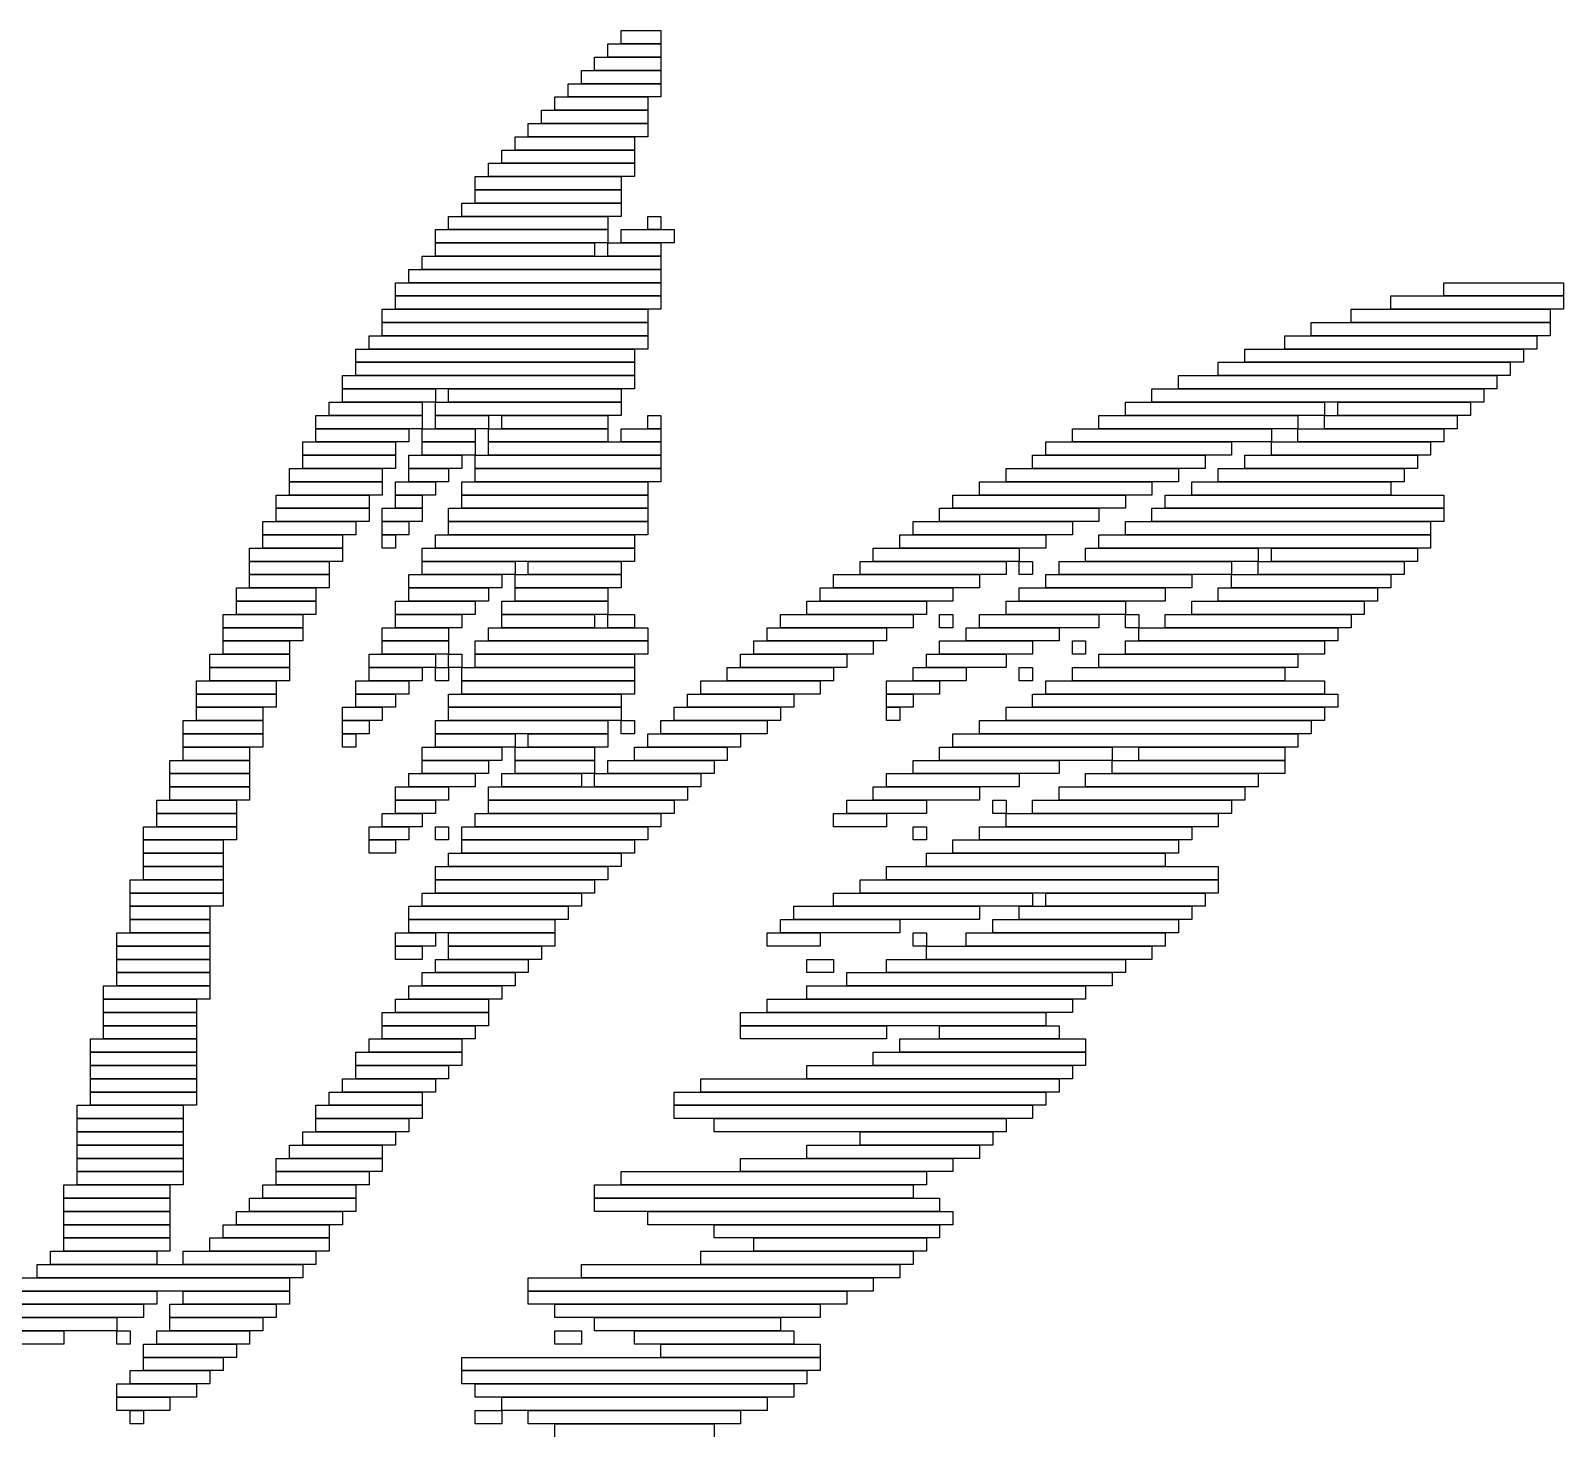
# Model space of a CAD drawing. Extents: x 388 to 615, y 400 to 621.
# Drawn here: x 492.5 to 608, y 498.5 to 604 of the extents above; entities that cross this region are included whole.
import ezdxf

# ---------------------------------------------------------------- set-up
doc = ezdxf.new("R2010")
doc.units = 0

msp = doc.modelspace()

# ---------------------------------------------------------------- linework, layer by layer
for p, q in [((536, 603), (540, 603)), ((536, 602), (536, 603)), ((537, 604), (540, 604)), ((537, 603), (537, 604)), ((540, 603), (537, 603)), ((540, 604), (540, 603)), ((540, 603), (540, 602)), ((535, 602), (540, 602)), ((535, 601), (535, 602)), ((540, 602), (536, 602)), ((540, 602), (540, 601)), ((534, 601), (540, 601)), ((534, 600), (534, 601)), ((540, 601), (535, 601)), ((540, 601), (540, 600)), ((533, 600), (540, 600)), ((533, 599), (533, 600)), ((540, 600), (534, 600)), ((540, 600), (540, 599)), ((532, 599), (539, 599)), ((532, 598), (532, 599)), ((540, 599), (533, 599)), ((539, 599), (539, 598)), ((531, 598), (539, 598)), ((531, 597), (531, 598)), ((539, 598), (532, 598)), ((539, 598), (539, 597)), ((529, 596), (538, 596)), ((529, 595), (529, 596)), ((530, 597), (539, 597)), ((530, 596), (530, 597)), ((539, 596), (530, 596)), ((539, 597), (531, 597)), ((538, 596), (538, 595)), ((539, 597), (539, 596)), ((528, 595), (538, 595)), ((528, 594), (528, 595)), ((538, 595), (529, 595)), ((538, 595), (538, 594)), ((527, 594), (538, 594)), ((527, 593), (527, 594)), ((538, 594), (528, 594)), ((538, 594), (538, 593)), ((526, 593), (537, 593)), ((526, 592), (526, 593)), ((538, 593), (527, 593)), ((537, 593), (537, 592)), ((537, 592), (526, 592)), ((526, 592), (537, 592)), ((526, 591), (526, 592)), ((537, 592), (537, 591)), ((525, 591), (537, 591)), ((525, 590), (525, 591)), ((537, 591), (526, 591)), ((537, 591), (537, 590)), ((524, 590), (536, 590)), ((524, 589), (524, 590)), ((537, 590), (525, 590)), ((536, 590), (536, 589)), ((539, 590), (540, 590)), ((539, 589), (539, 590)), ((540, 590), (540, 589)), ((523, 589), (536, 589)), ((523, 588), (523, 589)), ((536, 588), (523, 588)), ((523, 588), (535, 588)), ((523, 587), (523, 588)), ((536, 589), (524, 589)), ((535, 588), (535, 587)), ((536, 589), (536, 588)), ((536, 588), (540, 588)), ((536, 587), (536, 588)), ((537, 589), (541, 589)), ((537, 588), (537, 589)), ((541, 588), (537, 588)), ((540, 589), (539, 589)), ((540, 588), (540, 587)), ((541, 589), (541, 588)), ((522, 587), (540, 587)), ((522, 586), (522, 587)), ((535, 587), (523, 587)), ((540, 587), (536, 587)), ((540, 587), (540, 586)), ((521, 586), (540, 586)), ((521, 585), (521, 586)), ((540, 586), (522, 586)), ((540, 586), (540, 585)), ((520, 585), (540, 585)), ((520, 584), (520, 585)), ((540, 585), (521, 585)), ((540, 585), (540, 584)), ((599, 585), (608, 585)), ((599, 584), (599, 585)), ((608, 585), (608, 584)), ((540, 584), (520, 584)), ((520, 584), (540, 584)), ((520, 583), (520, 584)), ((540, 584), (540, 583)), ((595, 584), (608, 584)), ((595, 583), (595, 584)), ((608, 584), (599, 584)), ((608, 584), (608, 583)), ((519, 583), (539, 583)), ((519, 582), (519, 583)), ((540, 583), (520, 583)), ((539, 583), (539, 582)), ((592, 583), (607, 583)), ((592, 582), (592, 583)), ((608, 583), (595, 583)), ((607, 583), (607, 582)), ((518, 581), (539, 581)), ((518, 580), (518, 581)), ((539, 582), (519, 582)), ((519, 582), (539, 582)), ((519, 581), (519, 582)), ((539, 581), (519, 581)), ((539, 582), (539, 581)), ((539, 581), (539, 580)), ((587, 581), (606, 581)), ((587, 580), (587, 581)), ((589, 582), (607, 582)), ((589, 581), (589, 582)), ((607, 581), (589, 581)), ((607, 582), (592, 582)), ((606, 581), (606, 580)), ((607, 582), (607, 581)), ((517, 580), (538, 580)), ((517, 579), (517, 580)), ((539, 580), (518, 580)), ((538, 580), (538, 579)), ((584, 580), (605, 580)), ((584, 579), (584, 580)), ((606, 580), (587, 580)), ((605, 580), (605, 579)), ((538, 579), (517, 579)), ((517, 579), (538, 579)), ((517, 578), (517, 579)), ((538, 579), (538, 578)), ((582, 579), (604, 579)), ((582, 578), (582, 579)), ((605, 579), (584, 579)), ((604, 579), (604, 578)), ((516, 578), (538, 578)), ((516, 577), (516, 578)), ((538, 578), (517, 578)), ((538, 578), (538, 577)), ((579, 578), (603, 578)), ((579, 577), (579, 578)), ((604, 578), (582, 578)), ((603, 578), (603, 577)), ((538, 577), (516, 577)), ((516, 577), (523, 577)), ((516, 576), (516, 577)), ((523, 577), (523, 576)), ((524, 577), (537, 577)), ((524, 576), (524, 577)), ((537, 577), (537, 576)), ((577, 577), (602, 577)), ((577, 576), (577, 577)), ((603, 577), (579, 577)), ((602, 577), (602, 576)), ((515, 576), (522, 576)), ((515, 575), (515, 576)), ((523, 576), (516, 576)), ((522, 576), (522, 575)), ((523, 576), (537, 576)), ((523, 575), (523, 576)), ((537, 576), (524, 576)), ((537, 576), (537, 575)), ((575, 576), (590, 576)), ((575, 575), (575, 576)), ((602, 576), (577, 576)), ((590, 576), (590, 575)), ((591, 576), (601, 576)), ((591, 575), (591, 576)), ((601, 576), (601, 575)), ((514, 575), (522, 575)), ((514, 574), (514, 575)), ((522, 575), (515, 575)), ((522, 575), (522, 574)), ((537, 575), (523, 575)), ((523, 575), (527, 575)), ((523, 574), (523, 575)), ((527, 575), (527, 574)), ((528, 575), (536, 575)), ((528, 574), (528, 575)), ((536, 575), (536, 574)), ((539, 575), (540, 575)), ((539, 574), (539, 575)), ((540, 575), (540, 574)), ((573, 575), (588, 575)), ((573, 574), (573, 575)), ((590, 575), (575, 575)), ((588, 575), (588, 574)), ((590, 575), (600, 575)), ((590, 574), (590, 575)), ((601, 575), (591, 575)), ((600, 575), (600, 574)), ((513, 573), (520, 573)), ((513, 572), (513, 573)), ((522, 574), (514, 574)), ((514, 574), (521, 574)), ((514, 573), (514, 574)), ((521, 573), (514, 573)), ((520, 573), (520, 572)), ((521, 574), (521, 573)), ((522, 574), (526, 574)), ((522, 573), (522, 574)), ((526, 573), (522, 573)), ((522, 573), (526, 573)), ((522, 572), (522, 573)), ((527, 574), (523, 574)), ((526, 574), (526, 573)), ((526, 573), (526, 572)), ((527, 574), (536, 574)), ((527, 573), (527, 574)), ((536, 573), (527, 573)), ((527, 573), (540, 573)), ((527, 572), (527, 573)), ((536, 574), (528, 574)), ((536, 574), (536, 573)), ((537, 574), (540, 574)), ((537, 573), (537, 574)), ((540, 573), (537, 573)), ((540, 574), (539, 574)), ((540, 574), (540, 573)), ((540, 573), (540, 572)), ((569, 573), (583, 573)), ((569, 572), (569, 573)), ((571, 574), (586, 574)), ((571, 573), (571, 574)), ((586, 573), (571, 573)), ((588, 574), (573, 574)), ((583, 573), (583, 572)), ((586, 574), (586, 573)), ((586, 573), (598, 573)), ((586, 572), (586, 573)), ((588, 574), (599, 574)), ((588, 573), (588, 574)), ((599, 573), (588, 573)), ((600, 574), (590, 574)), ((598, 573), (598, 572)), ((599, 574), (599, 573)), ((520, 572), (513, 572)), ((513, 572), (520, 572)), ((513, 571), (513, 572)), ((520, 572), (520, 571)), ((521, 572), (525, 572)), ((521, 571), (521, 572)), ((526, 572), (522, 572)), ((525, 572), (525, 571)), ((526, 572), (540, 572)), ((526, 571), (526, 572)), ((540, 572), (527, 572)), ((540, 572), (540, 571)), ((568, 572), (581, 572)), ((568, 571), (568, 572)), ((583, 572), (569, 572)), ((581, 572), (581, 571)), ((584, 572), (597, 572)), ((584, 571), (584, 572)), ((598, 572), (586, 572)), ((597, 572), (597, 571)), ((512, 571), (519, 571)), ((512, 570), (512, 571)), ((520, 571), (513, 571)), ((519, 571), (519, 570)), ((525, 571), (521, 571)), ((521, 571), (524, 571)), ((521, 570), (521, 571)), ((524, 571), (524, 570)), ((540, 571), (526, 571)), ((526, 571), (540, 571)), ((526, 570), (526, 571)), ((540, 571), (540, 570)), ((566, 571), (579, 571)), ((566, 570), (566, 571)), ((581, 571), (568, 571)), ((579, 571), (579, 570)), ((582, 571), (596, 571)), ((582, 570), (582, 571)), ((597, 571), (584, 571)), ((596, 571), (596, 570)), ((519, 570), (512, 570)), ((512, 570), (519, 570)), ((512, 569), (512, 570)), ((519, 570), (519, 569)), ((520, 570), (523, 570)), ((520, 569), (520, 570)), ((524, 570), (521, 570)), ((523, 570), (523, 569)), ((525, 570), (539, 570)), ((525, 569), (525, 570)), ((540, 570), (526, 570)), ((539, 570), (539, 569)), ((564, 570), (577, 570)), ((564, 569), (564, 570)), ((579, 570), (566, 570)), ((577, 570), (577, 569)), ((580, 570), (595, 570)), ((580, 569), (580, 570)), ((596, 570), (582, 570)), ((595, 570), (595, 569)), ((511, 569), (518, 569)), ((511, 568), (511, 569)), ((519, 569), (512, 569)), ((518, 569), (518, 568)), ((523, 569), (520, 569)), ((520, 569), (522, 569)), ((520, 568), (520, 569)), ((522, 569), (522, 568)), ((539, 569), (525, 569)), ((525, 569), (539, 569)), ((525, 568), (525, 569)), ((539, 569), (539, 568)), ((562, 569), (575, 569)), ((562, 568), (562, 569)), ((577, 569), (564, 569)), ((575, 569), (575, 568)), ((578, 569), (599, 569)), ((578, 568), (578, 569)), ((595, 569), (580, 569)), ((599, 569), (599, 568)), ((518, 568), (511, 568)), ((511, 568), (518, 568)), ((511, 567), (511, 568)), ((518, 568), (518, 567)), ((519, 568), (522, 568)), ((519, 567), (519, 568)), ((522, 568), (520, 568)), ((522, 568), (522, 567)), ((524, 568), (539, 568)), ((524, 567), (524, 568)), ((539, 568), (525, 568)), ((539, 568), (539, 567)), ((561, 568), (573, 568)), ((561, 567), (561, 568)), ((575, 568), (562, 568)), ((573, 568), (573, 567)), ((577, 568), (599, 568)), ((577, 567), (577, 568)), ((599, 568), (578, 568)), ((599, 568), (599, 567)), ((510, 567), (517, 567)), ((510, 566), (510, 567)), ((517, 566), (510, 566)), ((510, 566), (516, 566)), ((510, 565), (510, 566)), ((518, 567), (511, 567)), ((516, 566), (516, 565)), ((517, 567), (517, 566)), ((522, 567), (519, 567)), ((519, 567), (521, 567)), ((519, 566), (519, 567)), ((521, 566), (519, 566)), ((519, 566), (520, 566)), ((519, 565), (519, 566)), ((520, 566), (520, 565)), ((521, 567), (521, 566)), ((523, 566), (538, 566)), ((523, 565), (523, 566)), ((539, 567), (524, 567)), ((524, 567), (539, 567)), ((524, 566), (524, 567)), ((539, 566), (524, 566)), ((538, 566), (538, 565)), ((539, 567), (539, 566)), ((558, 566), (569, 566)), ((558, 565), (558, 566)), ((559, 567), (571, 567)), ((559, 566), (559, 567)), ((571, 566), (559, 566)), ((573, 567), (561, 567)), ((569, 566), (569, 565)), ((571, 567), (571, 566)), ((573, 566), (598, 566)), ((573, 565), (573, 566)), ((575, 567), (598, 567)), ((575, 566), (575, 567)), ((598, 566), (575, 566)), ((599, 567), (577, 567)), ((598, 567), (598, 566)), ((598, 566), (598, 565)), ((509, 565), (516, 565)), ((509, 564), (509, 565)), ((516, 565), (510, 565)), ((516, 565), (516, 564)), ((520, 565), (519, 565)), ((522, 565), (538, 565)), ((522, 564), (522, 565)), ((538, 565), (523, 565)), ((538, 565), (538, 564)), ((556, 565), (567, 565)), ((556, 564), (556, 565)), ((569, 565), (558, 565)), ((567, 565), (567, 564)), ((572, 565), (585, 565)), ((572, 564), (572, 565)), ((598, 565), (573, 565)), ((585, 565), (585, 564)), ((586, 565), (597, 565)), ((586, 564), (586, 565)), ((597, 565), (597, 564)), ((516, 564), (509, 564)), ((509, 564), (515, 564)), ((509, 563), (509, 564)), ((515, 564), (515, 563)), ((538, 564), (522, 564)), ((522, 564), (529, 564)), ((522, 563), (522, 564)), ((529, 564), (529, 563)), ((530, 564), (537, 564)), ((530, 563), (530, 564)), ((537, 564), (537, 563)), ((555, 564), (566, 564)), ((555, 563), (555, 564)), ((567, 564), (556, 564)), ((566, 564), (566, 563)), ((567, 564), (568, 564)), ((567, 563), (567, 564)), ((568, 564), (568, 563)), ((570, 564), (583, 564)), ((570, 563), (570, 564)), ((585, 564), (572, 564)), ((583, 564), (583, 563)), ((585, 564), (596, 564)), ((585, 563), (585, 564)), ((597, 564), (586, 564)), ((596, 564), (596, 563)), ((515, 563), (509, 563)), ((509, 563), (515, 563)), ((509, 562), (509, 563)), ((515, 563), (515, 562)), ((521, 563), (528, 563)), ((521, 562), (521, 563)), ((529, 563), (522, 563)), ((528, 563), (528, 562)), ((529, 563), (537, 563)), ((529, 562), (529, 563)), ((537, 563), (530, 563)), ((537, 563), (537, 562)), ((553, 563), (564, 563)), ((553, 562), (553, 563)), ((566, 563), (555, 563)), ((564, 563), (564, 562)), ((568, 563), (567, 563)), ((569, 563), (580, 563)), ((569, 562), (569, 563)), ((583, 563), (570, 563)), ((580, 563), (580, 562)), ((583, 563), (595, 563)), ((583, 562), (583, 563)), ((596, 563), (585, 563)), ((595, 563), (595, 562)), ((508, 562), (514, 562)), ((508, 561), (508, 562)), ((515, 562), (509, 562)), ((514, 562), (514, 561)), ((528, 562), (521, 562)), ((521, 562), (527, 562)), ((521, 561), (521, 562)), ((527, 562), (527, 561)), ((537, 562), (529, 562)), ((529, 562), (536, 562)), ((529, 561), (529, 562)), ((536, 562), (536, 561)), ((552, 562), (562, 562)), ((552, 561), (552, 562)), ((564, 562), (553, 562)), ((562, 562), (562, 561)), ((567, 562), (578, 562)), ((567, 561), (567, 562)), ((580, 562), (569, 562)), ((578, 562), (578, 561)), ((582, 562), (594, 562)), ((582, 561), (582, 562)), ((595, 562), (583, 562)), ((594, 562), (594, 561)), ((514, 561), (508, 561)), ((508, 561), (514, 561)), ((508, 560), (508, 561)), ((514, 561), (514, 560)), ((520, 561), (526, 561)), ((520, 560), (520, 561)), ((527, 561), (521, 561)), ((526, 561), (526, 560)), ((528, 561), (536, 561)), ((528, 560), (528, 561)), ((536, 561), (529, 561)), ((536, 561), (536, 560)), ((551, 561), (560, 561)), ((551, 560), (551, 561)), ((562, 561), (552, 561)), ((560, 561), (560, 560)), ((566, 561), (575, 561)), ((566, 560), (566, 561)), ((578, 561), (567, 561)), ((575, 561), (575, 560)), ((580, 561), (593, 561)), ((580, 560), (580, 561)), ((594, 561), (582, 561)), ((593, 561), (593, 560)), ((507, 560), (513, 560)), ((507, 559), (507, 560)), ((514, 560), (508, 560)), ((513, 560), (513, 559)), ((526, 560), (520, 560)), ((520, 560), (525, 560)), ((520, 559), (520, 560)), ((525, 560), (525, 559)), ((536, 560), (528, 560)), ((528, 560), (535, 560)), ((528, 559), (528, 560)), ((535, 560), (535, 559)), ((536, 560), (538, 560)), ((536, 559), (536, 560)), ((538, 560), (538, 559)), ((549, 560), (559, 560)), ((549, 559), (549, 560)), ((560, 560), (551, 560)), ((559, 560), (559, 559)), ((561, 560), (562, 560)), ((561, 559), (561, 560)), ((562, 560), (562, 559)), ((564, 560), (573, 560)), ((564, 559), (564, 560)), ((575, 560), (566, 560)), ((573, 560), (573, 559)), ((575, 560), (576, 560)), ((575, 559), (575, 560)), ((576, 560), (576, 559)), ((578, 560), (592, 560)), ((578, 559), (578, 560)), ((593, 560), (580, 560)), ((592, 560), (592, 559)), ((513, 559), (507, 559)), ((507, 559), (513, 559)), ((507, 558), (507, 559)), ((513, 558), (507, 558)), ((507, 558), (512, 558)), ((507, 557), (507, 558)), ((512, 558), (512, 557)), ((513, 559), (513, 558)), ((519, 559), (524, 559)), ((519, 558), (519, 559)), ((524, 558), (519, 558)), ((519, 558), (524, 558)), ((519, 557), (519, 558)), ((525, 559), (520, 559)), ((524, 559), (524, 558)), ((524, 558), (524, 557)), ((526, 558), (539, 558)), ((526, 557), (526, 558)), ((527, 559), (539, 559)), ((527, 558), (527, 559)), ((539, 558), (527, 558)), ((535, 559), (528, 559)), ((538, 559), (536, 559)), ((539, 559), (539, 558)), ((539, 558), (539, 557)), ((547, 558), (556, 558)), ((547, 557), (547, 558)), ((548, 559), (557, 559)), ((548, 558), (548, 559)), ((557, 558), (548, 558)), ((559, 559), (549, 559)), ((556, 558), (556, 557)), ((557, 559), (557, 558)), ((562, 559), (561, 559)), ((561, 558), (568, 558)), ((561, 557), (561, 558)), ((563, 559), (570, 559)), ((563, 558), (563, 559)), ((570, 558), (563, 558)), ((573, 559), (564, 559)), ((568, 558), (568, 557)), ((570, 559), (570, 558)), ((571, 558), (572, 558)), ((571, 557), (571, 558)), ((572, 558), (572, 557)), ((576, 559), (575, 559)), ((575, 558), (590, 558)), ((575, 557), (575, 558)), ((576, 559), (591, 559)), ((576, 558), (576, 559)), ((591, 558), (576, 558)), ((592, 559), (578, 559)), ((590, 558), (590, 557)), ((591, 559), (591, 558)), ((506, 557), (512, 557)), ((506, 556), (506, 557)), ((512, 557), (507, 557)), ((512, 557), (512, 556)), ((518, 557), (523, 557)), ((518, 556), (518, 557)), ((524, 557), (519, 557)), ((523, 557), (523, 556)), ((524, 557), (525, 557)), ((524, 556), (524, 557)), ((525, 557), (525, 556)), ((539, 557), (526, 557)), ((526, 557), (538, 557)), ((526, 556), (526, 557)), ((538, 557), (538, 556)), ((546, 557), (554, 557)), ((546, 556), (546, 557)), ((556, 557), (547, 557)), ((554, 557), (554, 556)), ((560, 557), (566, 557)), ((560, 556), (560, 557)), ((568, 557), (561, 557)), ((566, 557), (566, 556)), ((572, 557), (571, 557)), ((573, 557), (588, 557)), ((573, 556), (573, 557)), ((590, 557), (575, 557)), ((588, 557), (588, 556)), ((512, 556), (506, 556)), ((506, 556), (512, 556)), ((506, 555), (506, 556)), ((512, 556), (512, 555)), ((523, 556), (518, 556)), ((518, 556), (522, 556)), ((518, 555), (518, 556)), ((522, 556), (522, 555)), ((523, 556), (524, 556)), ((523, 555), (523, 556)), ((525, 556), (524, 556)), ((524, 556), (524, 555)), ((525, 556), (538, 556)), ((525, 555), (525, 556)), ((538, 556), (526, 556)), ((538, 556), (538, 555)), ((545, 556), (553, 556)), ((545, 555), (545, 556)), ((554, 556), (546, 556)), ((553, 556), (553, 555)), ((559, 556), (563, 556)), ((559, 555), (559, 556)), ((566, 556), (560, 556)), ((563, 556), (563, 555)), ((567, 556), (568, 556)), ((567, 555), (567, 556)), ((568, 556), (568, 555)), ((571, 556), (587, 556)), ((571, 555), (571, 556)), ((588, 556), (573, 556)), ((587, 556), (587, 555)), ((505, 555), (511, 555)), ((505, 554), (505, 555)), ((512, 555), (506, 555)), ((511, 555), (511, 554)), ((517, 555), (521, 555)), ((517, 554), (517, 555)), ((522, 555), (518, 555)), ((521, 555), (521, 554)), ((524, 555), (523, 555)), ((538, 555), (525, 555)), ((525, 555), (538, 555)), ((525, 554), (525, 555)), ((538, 555), (538, 554)), ((543, 555), (552, 555)), ((543, 554), (543, 555)), ((553, 555), (545, 555)), ((552, 555), (552, 554)), ((557, 555), (561, 555)), ((557, 554), (557, 555)), ((563, 555), (559, 555)), ((561, 555), (561, 554)), ((568, 555), (567, 555)), ((569, 555), (590, 555)), ((569, 554), (569, 555)), ((587, 555), (571, 555)), ((590, 555), (590, 554)), ((511, 554), (505, 554)), ((505, 554), (511, 554)), ((505, 553), (505, 554)), ((511, 554), (511, 553)), ((521, 554), (517, 554)), ((517, 554), (520, 554)), ((517, 553), (517, 554)), ((520, 554), (520, 553)), ((524, 554), (537, 554)), ((524, 553), (524, 554)), ((538, 554), (525, 554)), ((537, 554), (537, 553)), ((542, 554), (550, 554)), ((542, 553), (542, 554)), ((552, 554), (543, 554)), ((550, 554), (550, 553)), ((561, 554), (557, 554)), ((557, 554), (559, 554)), ((557, 553), (557, 554)), ((559, 554), (559, 553)), ((568, 554), (591, 554)), ((568, 553), (568, 554)), ((590, 554), (569, 554)), ((591, 554), (591, 553)), ((511, 553), (505, 553)), ((505, 553), (510, 553)), ((505, 552), (505, 553)), ((510, 553), (510, 552)), ((516, 553), (519, 553)), ((516, 552), (516, 553)), ((520, 553), (517, 553)), ((519, 553), (519, 552)), ((537, 553), (524, 553)), ((524, 553), (537, 553)), ((524, 552), (524, 553)), ((537, 553), (537, 552)), ((541, 553), (549, 553)), ((541, 552), (541, 553)), ((550, 553), (542, 553)), ((549, 553), (549, 552)), ((559, 553), (557, 553)), ((557, 553), (558, 553)), ((557, 552), (557, 553)), ((558, 553), (558, 552)), ((566, 553), (590, 553)), ((566, 552), (566, 553)), ((591, 553), (568, 553)), ((590, 553), (590, 552)), ((504, 552), (510, 552)), ((504, 551), (504, 552)), ((510, 551), (504, 551)), ((504, 551), (510, 551)), ((504, 550), (504, 551)), ((510, 552), (505, 552)), ((510, 552), (510, 551)), ((510, 551), (510, 550)), ((519, 552), (516, 552)), ((516, 552), (518, 552)), ((516, 551), (516, 552)), ((518, 551), (516, 551)), ((516, 551), (517, 551)), ((516, 550), (516, 551)), ((517, 551), (517, 550)), ((518, 552), (518, 551)), ((523, 552), (536, 552)), ((523, 551), (523, 552)), ((536, 551), (523, 551)), ((523, 551), (529, 551)), ((523, 550), (523, 551)), ((537, 552), (524, 552)), ((529, 551), (529, 550)), ((530, 551), (536, 551)), ((530, 550), (530, 551)), ((536, 552), (536, 551)), ((536, 551), (536, 550)), ((537, 552), (538, 552)), ((537, 551), (537, 552)), ((538, 551), (537, 551)), ((538, 552), (538, 551)), ((539, 551), (546, 551)), ((539, 550), (539, 551)), ((540, 552), (548, 552)), ((540, 551), (540, 552)), ((548, 551), (540, 551)), ((549, 552), (541, 552)), ((546, 551), (546, 550)), ((548, 552), (548, 551)), ((558, 552), (557, 552)), ((562, 551), (588, 551)), ((562, 550), (562, 551)), ((564, 552), (589, 552)), ((564, 551), (564, 552)), ((589, 551), (564, 551)), ((590, 552), (566, 552)), ((588, 551), (588, 550)), ((589, 552), (589, 551)), ((510, 550), (504, 550)), ((504, 550), (509, 550)), ((504, 549), (504, 550)), ((509, 550), (509, 549)), ((517, 550), (516, 550)), ((522, 550), (528, 550)), ((522, 549), (522, 550)), ((529, 550), (523, 550)), ((528, 550), (528, 549)), ((529, 550), (535, 550)), ((529, 549), (529, 550)), ((536, 550), (530, 550)), ((535, 550), (535, 549)), ((538, 550), (545, 550)), ((538, 549), (538, 550)), ((546, 550), (539, 550)), ((545, 550), (545, 549)), ((561, 550), (574, 550)), ((561, 549), (561, 550)), ((588, 550), (562, 550)), ((574, 550), (574, 549)), ((576, 550), (587, 550)), ((576, 549), (576, 550)), ((587, 550), (587, 549)), ((503, 549), (509, 549)), ((503, 548), (503, 549)), ((509, 549), (504, 549)), ((509, 549), (509, 548)), ((528, 549), (522, 549)), ((522, 549), (527, 549)), ((522, 548), (522, 549)), ((527, 549), (527, 548)), ((535, 549), (529, 549)), ((529, 549), (535, 549)), ((529, 548), (529, 549)), ((535, 549), (535, 548)), ((536, 549), (544, 549)), ((536, 548), (536, 549)), ((545, 549), (538, 549)), ((544, 549), (544, 548)), ((559, 549), (570, 549)), ((559, 548), (559, 549)), ((574, 549), (561, 549)), ((570, 549), (570, 548)), ((574, 549), (587, 549)), ((574, 548), (574, 549)), ((587, 549), (576, 549)), ((587, 549), (587, 548)), ((509, 548), (503, 548)), ((503, 548), (509, 548)), ((503, 547), (503, 548)), ((509, 548), (509, 547)), ((521, 548), (526, 548)), ((521, 547), (521, 548)), ((527, 548), (522, 548)), ((526, 548), (526, 547)), ((528, 548), (534, 548)), ((528, 547), (528, 548)), ((535, 548), (529, 548)), ((534, 548), (534, 547)), ((535, 548), (543, 548)), ((535, 547), (535, 548)), ((544, 548), (536, 548)), ((543, 548), (543, 547)), ((557, 548), (567, 548)), ((557, 547), (557, 548)), ((570, 548), (559, 548)), ((567, 548), (567, 547)), ((572, 548), (585, 548)), ((572, 547), (572, 548)), ((587, 548), (574, 548)), ((585, 548), (585, 547)), ((509, 547), (503, 547)), ((503, 547), (509, 547)), ((503, 546), (503, 547)), ((509, 547), (509, 546)), ((520, 547), (524, 547)), ((520, 546), (520, 547)), ((526, 547), (521, 547)), ((524, 547), (524, 546)), ((527, 547), (542, 547)), ((527, 546), (527, 547)), ((534, 547), (528, 547)), ((543, 547), (535, 547)), ((542, 547), (542, 546)), ((556, 547), (564, 547)), ((556, 546), (556, 547)), ((567, 547), (557, 547)), ((564, 547), (564, 546)), ((570, 547), (584, 547)), ((570, 546), (570, 547)), ((585, 547), (572, 547)), ((584, 547), (584, 546)), ((502, 546), (508, 546)), ((502, 545), (502, 546)), ((509, 546), (503, 546)), ((508, 546), (508, 545)), ((524, 546), (520, 546)), ((520, 546), (523, 546)), ((520, 545), (520, 546)), ((523, 546), (523, 545)), ((542, 546), (527, 546)), ((527, 546), (541, 546)), ((527, 545), (527, 546)), ((541, 546), (541, 545)), ((554, 546), (560, 546)), ((554, 545), (554, 546)), ((564, 546), (556, 546)), ((560, 546), (560, 545)), ((565, 546), (566, 546)), ((565, 545), (565, 546)), ((566, 546), (566, 545)), ((568, 546), (583, 546)), ((568, 545), (568, 546)), ((584, 546), (570, 546)), ((583, 546), (583, 545)), ((508, 545), (502, 545)), ((502, 545), (508, 545)), ((502, 544), (502, 545)), ((508, 545), (508, 544)), ((519, 545), (522, 545)), ((519, 544), (519, 545)), ((523, 545), (520, 545)), ((522, 545), (522, 544)), ((526, 545), (540, 545)), ((526, 544), (526, 545)), ((541, 545), (527, 545)), ((540, 545), (540, 544)), ((553, 545), (557, 545)), ((553, 544), (553, 545)), ((560, 545), (554, 545)), ((557, 545), (557, 544)), ((566, 545), (565, 545)), ((566, 545), (582, 545)), ((566, 544), (566, 545)), ((583, 545), (568, 545)), ((582, 545), (582, 544)), ((501, 544), (508, 544)), ((501, 543), (501, 544)), ((508, 543), (501, 543)), ((501, 543), (507, 543)), ((501, 542), (501, 543)), ((508, 544), (502, 544)), ((507, 543), (507, 542)), ((508, 544), (508, 543)), ((518, 544), (521, 544)), ((518, 543), (518, 544)), ((521, 543), (518, 543)), ((518, 543), (520, 543)), ((518, 542), (518, 543)), ((522, 544), (519, 544)), ((520, 543), (520, 542)), ((521, 544), (521, 543)), ((523, 544), (524, 544)), ((523, 543), (523, 544)), ((524, 543), (523, 543)), ((524, 544), (524, 543)), ((525, 544), (539, 544)), ((525, 543), (525, 544)), ((539, 543), (525, 543)), ((525, 543), (538, 543)), ((525, 542), (525, 543)), ((540, 544), (526, 544)), ((538, 543), (538, 542)), ((539, 544), (539, 543)), ((557, 544), (553, 544)), ((559, 544), (560, 544)), ((559, 543), (559, 544)), ((560, 543), (559, 543)), ((560, 544), (560, 543)), ((562, 543), (579, 543)), ((562, 542), (562, 543)), ((564, 544), (580, 544)), ((564, 543), (564, 544)), ((580, 543), (564, 543)), ((582, 544), (566, 544)), ((579, 543), (579, 542)), ((580, 544), (580, 543)), ((507, 542), (501, 542)), ((501, 542), (507, 542)), ((501, 541), (501, 542)), ((507, 542), (507, 541)), ((520, 542), (518, 542)), ((524, 542), (537, 542)), ((524, 541), (524, 542)), ((538, 542), (525, 542)), ((537, 542), (537, 541)), ((560, 542), (578, 542)), ((560, 541), (560, 542)), ((579, 542), (562, 542)), ((578, 542), (578, 541)), ((507, 541), (501, 541)), ((501, 541), (507, 541)), ((501, 540), (501, 541)), ((507, 541), (507, 540)), ((523, 541), (536, 541)), ((523, 540), (523, 541)), ((537, 541), (524, 541)), ((536, 541), (536, 540)), ((557, 541), (582, 541)), ((557, 540), (557, 541)), ((578, 541), (560, 541)), ((582, 541), (582, 540)), ((500, 540), (507, 540)), ((500, 539), (500, 540)), ((507, 540), (501, 540)), ((507, 540), (507, 539)), ((536, 540), (523, 540)), ((523, 540), (535, 540)), ((523, 539), (523, 540)), ((535, 540), (535, 539)), ((555, 540), (582, 540)), ((555, 539), (555, 540)), ((582, 540), (557, 540)), ((582, 540), (582, 539)), ((507, 539), (500, 539)), ((500, 539), (507, 539)), ((500, 538), (500, 539)), ((507, 539), (507, 538)), ((522, 539), (534, 539)), ((522, 538), (522, 539)), ((535, 539), (523, 539)), ((534, 539), (534, 538)), ((553, 539), (568, 539)), ((553, 538), (553, 539)), ((582, 539), (555, 539)), ((568, 539), (568, 538)), ((569, 539), (581, 539)), ((569, 538), (569, 539)), ((581, 539), (581, 538)), ((507, 538), (500, 538)), ((500, 538), (506, 538)), ((500, 537), (500, 538)), ((506, 538), (506, 537)), ((521, 538), (533, 538)), ((521, 537), (521, 538)), ((534, 538), (522, 538)), ((533, 538), (533, 537)), ((550, 538), (564, 538)), ((550, 537), (550, 538)), ((568, 538), (553, 538)), ((564, 538), (564, 537)), ((567, 538), (580, 538)), ((567, 537), (567, 538)), ((581, 538), (569, 538)), ((580, 538), (580, 537)), ((499, 536), (506, 536)), ((499, 535), (499, 536)), ((506, 537), (500, 537)), ((500, 537), (506, 537)), ((500, 536), (500, 537)), ((506, 536), (500, 536)), ((506, 537), (506, 536)), ((506, 536), (506, 535)), ((520, 536), (523, 536)), ((520, 535), (520, 536)), ((533, 537), (521, 537)), ((521, 537), (532, 537)), ((521, 536), (521, 537)), ((532, 536), (521, 536)), ((523, 536), (523, 535)), ((524, 536), (532, 536)), ((524, 535), (524, 536)), ((532, 537), (532, 536)), ((532, 536), (532, 535)), ((548, 536), (552, 536)), ((548, 535), (548, 536)), ((549, 537), (558, 537)), ((549, 536), (549, 537)), ((558, 536), (549, 536)), ((564, 537), (550, 537)), ((552, 536), (552, 535)), ((558, 537), (558, 536)), ((559, 536), (560, 536)), ((559, 535), (559, 536)), ((560, 536), (560, 535)), ((563, 536), (578, 536)), ((563, 535), (563, 536)), ((565, 537), (579, 537)), ((565, 536), (565, 537)), ((579, 536), (565, 536)), ((580, 537), (567, 537)), ((578, 536), (578, 535)), ((579, 537), (579, 536)), ((506, 535), (499, 535)), ((499, 535), (506, 535)), ((499, 534), (499, 535)), ((506, 535), (506, 534)), ((523, 535), (520, 535)), ((520, 535), (522, 535)), ((520, 534), (520, 535)), ((522, 535), (522, 534)), ((532, 535), (524, 535)), ((524, 535), (531, 535)), ((524, 534), (524, 535)), ((531, 535), (531, 534)), ((552, 535), (548, 535)), ((560, 535), (559, 535)), ((560, 535), (577, 535)), ((560, 534), (560, 535)), ((578, 535), (563, 535)), ((577, 535), (577, 534)), ((506, 534), (499, 534)), ((499, 534), (506, 534)), ((499, 533), (499, 534)), ((506, 534), (506, 533)), ((522, 534), (520, 534)), ((523, 534), (530, 534)), ((523, 533), (523, 534)), ((531, 534), (524, 534)), ((530, 534), (530, 533)), ((551, 534), (553, 534)), ((551, 533), (551, 534)), ((553, 534), (553, 533)), ((557, 534), (575, 534)), ((557, 533), (557, 534)), ((577, 534), (560, 534)), ((575, 534), (575, 533)), ((506, 533), (499, 533)), ((499, 533), (506, 533)), ((499, 532), (499, 533)), ((506, 533), (506, 532)), ((522, 533), (529, 533)), ((522, 532), (522, 533)), ((530, 533), (523, 533)), ((529, 533), (529, 532)), ((553, 533), (551, 533)), ((554, 533), (574, 533)), ((554, 532), (554, 533)), ((575, 533), (557, 533)), ((574, 533), (574, 532)), ((498, 532), (506, 532)), ((498, 531), (498, 532)), ((506, 532), (499, 532)), ((506, 532), (506, 531)), ((521, 532), (528, 532)), ((521, 531), (521, 532)), ((529, 532), (522, 532)), ((528, 532), (528, 531)), ((551, 532), (572, 532)), ((551, 531), (551, 532)), ((574, 532), (554, 532)), ((572, 532), (572, 531)), ((506, 531), (498, 531)), ((498, 531), (505, 531)), ((498, 530), (498, 531)), ((505, 531), (505, 530)), ((520, 531), (527, 531)), ((520, 530), (520, 531)), ((528, 531), (521, 531)), ((527, 531), (527, 530)), ((548, 531), (571, 531)), ((548, 530), (548, 531)), ((572, 531), (551, 531)), ((571, 531), (571, 530)), ((505, 530), (498, 530)), ((498, 530), (505, 530)), ((498, 529), (498, 530)), ((505, 529), (498, 529)), ((498, 529), (505, 529)), ((498, 528), (498, 529)), ((505, 530), (505, 529)), ((505, 529), (505, 528)), ((519, 530), (527, 530)), ((519, 529), (519, 530)), ((527, 529), (519, 529)), ((519, 529), (526, 529)), ((519, 528), (519, 529)), ((527, 530), (520, 530)), ((526, 529), (526, 528)), ((527, 530), (527, 529)), ((546, 530), (569, 530)), ((546, 529), (546, 530)), ((569, 529), (546, 529)), ((546, 529), (557, 529)), ((546, 528), (546, 529)), ((571, 530), (548, 530)), ((557, 529), (557, 528)), ((561, 529), (570, 529)), ((561, 528), (561, 529)), ((569, 530), (569, 529)), ((570, 529), (570, 528)), ((497, 528), (505, 528)), ((497, 527), (497, 528)), ((505, 528), (498, 528)), ((505, 528), (505, 527)), ((518, 528), (525, 528)), ((518, 527), (518, 528)), ((526, 528), (519, 528)), ((525, 528), (525, 527)), ((557, 528), (546, 528)), ((558, 528), (572, 528)), ((558, 527), (558, 528)), ((570, 528), (561, 528)), ((572, 528), (572, 527)), ((505, 527), (497, 527)), ((497, 527), (505, 527)), ((497, 526), (497, 527)), ((505, 527), (505, 526)), ((517, 527), (525, 527)), ((517, 526), (517, 527)), ((525, 527), (518, 527)), ((525, 527), (525, 526)), ((556, 527), (572, 527)), ((556, 526), (556, 527)), ((572, 527), (558, 527)), ((572, 527), (572, 526)), ((505, 526), (497, 526)), ((497, 526), (505, 526)), ((497, 525), (497, 526)), ((505, 526), (505, 525)), ((525, 526), (517, 526)), ((517, 526), (524, 526)), ((517, 525), (517, 526)), ((524, 526), (524, 525)), ((551, 526), (571, 526)), ((551, 525), (551, 526)), ((572, 526), (556, 526)), ((571, 526), (571, 525)), ((505, 525), (497, 525)), ((497, 525), (505, 525)), ((497, 524), (497, 525)), ((505, 525), (505, 524)), ((516, 525), (523, 525)), ((516, 524), (516, 525)), ((524, 525), (517, 525)), ((523, 525), (523, 524)), ((543, 525), (570, 525)), ((543, 524), (543, 525)), ((571, 525), (551, 525)), ((570, 525), (570, 524)), ((505, 524), (497, 524)), ((497, 524), (505, 524)), ((497, 523), (497, 524)), ((505, 524), (505, 523)), ((515, 524), (522, 524)), ((515, 523), (515, 524)), ((523, 524), (516, 524)), ((522, 524), (522, 523)), ((541, 524), (569, 524)), ((541, 523), (541, 524)), ((570, 524), (543, 524)), ((569, 524), (569, 523)), ((496, 523), (504, 523)), ((496, 522), (496, 523)), ((505, 523), (497, 523)), ((504, 523), (504, 522)), ((514, 523), (522, 523)), ((514, 522), (514, 523)), ((522, 523), (515, 523)), ((522, 523), (522, 522)), ((569, 523), (541, 523)), ((541, 523), (568, 523)), ((541, 522), (541, 523)), ((568, 523), (568, 522)), ((504, 522), (496, 522)), ((496, 522), (504, 522)), ((496, 521), (496, 522)), ((504, 521), (496, 521)), ((496, 521), (504, 521)), ((496, 520), (496, 521)), ((504, 522), (504, 521)), ((504, 521), (504, 520)), ((513, 521), (520, 521)), ((513, 520), (513, 521)), ((522, 522), (514, 522)), ((514, 522), (521, 522)), ((514, 521), (514, 522)), ((521, 521), (514, 521)), ((520, 521), (520, 520)), ((521, 522), (521, 521)), ((568, 522), (541, 522)), ((544, 522), (566, 522)), ((544, 521), (544, 522)), ((566, 521), (544, 521)), ((555, 521), (565, 521)), ((555, 520), (555, 521)), ((565, 521), (565, 520)), ((566, 522), (566, 521)), ((504, 520), (496, 520)), ((496, 520), (504, 520)), ((496, 519), (496, 520)), ((504, 520), (504, 519)), ((512, 520), (519, 520)), ((512, 519), (512, 520)), ((520, 520), (513, 520)), ((519, 520), (519, 519)), ((551, 520), (564, 520)), ((551, 519), (551, 520)), ((565, 520), (555, 520)), ((564, 520), (564, 519)), ((504, 519), (496, 519)), ((496, 519), (504, 519)), ((496, 518), (496, 519)), ((504, 519), (504, 518)), ((511, 519), (519, 519)), ((511, 518), (511, 519)), ((519, 519), (512, 519)), ((519, 519), (519, 518)), ((546, 519), (562, 519)), ((546, 518), (546, 519)), ((564, 519), (551, 519)), ((562, 519), (562, 518)), ((504, 518), (496, 518)), ((496, 518), (504, 518)), ((496, 517), (496, 518)), ((504, 518), (504, 517)), ((519, 518), (511, 518)), ((511, 518), (518, 518)), ((511, 517), (511, 518)), ((518, 518), (518, 517)), ((537, 518), (560, 518)), ((537, 517), (537, 518)), ((562, 518), (546, 518)), ((560, 518), (560, 517)), ((495, 517), (503, 517)), ((495, 516), (495, 517)), ((504, 517), (496, 517)), ((503, 517), (503, 516)), ((510, 517), (517, 517)), ((510, 516), (510, 517)), ((518, 517), (511, 517)), ((517, 517), (517, 516)), ((535, 517), (559, 517)), ((535, 516), (535, 517)), ((560, 517), (537, 517)), ((559, 517), (559, 516)), ((503, 516), (495, 516)), ((495, 516), (503, 516)), ((495, 515), (495, 516)), ((503, 516), (503, 515)), ((509, 516), (517, 516)), ((509, 515), (509, 516)), ((517, 516), (510, 516)), ((517, 516), (517, 515)), ((559, 516), (535, 516)), ((535, 516), (561, 516)), ((535, 515), (535, 516)), ((561, 516), (561, 515)), ((503, 515), (495, 515)), ((495, 515), (503, 515)), ((495, 514), (495, 515)), ((503, 514), (495, 514)), ((495, 514), (503, 514)), ((495, 513), (495, 514)), ((503, 515), (503, 514)), ((503, 514), (503, 513)), ((507, 514), (515, 514)), ((507, 513), (507, 514)), ((508, 515), (516, 515)), ((508, 514), (508, 515)), ((516, 514), (508, 514)), ((517, 515), (509, 515)), ((515, 514), (515, 513)), ((516, 515), (516, 514)), ((561, 515), (535, 515)), ((539, 515), (562, 515)), ((539, 514), (539, 515)), ((562, 514), (539, 514)), ((544, 514), (561, 514)), ((544, 513), (544, 514)), ((561, 514), (561, 513)), ((562, 515), (562, 514)), ((503, 513), (495, 513)), ((495, 513), (503, 513)), ((495, 512), (495, 513)), ((503, 513), (503, 512)), ((506, 513), (515, 513)), ((506, 512), (506, 513)), ((515, 513), (507, 513)), ((515, 513), (515, 512)), ((561, 513), (544, 513)), ((547, 513), (560, 513)), ((547, 512), (547, 513)), ((560, 513), (560, 512)), ((494, 512), (502, 512)), ((494, 511), (494, 512)), ((503, 512), (495, 512)), ((502, 512), (502, 511)), ((504, 512), (514, 512)), ((504, 511), (504, 512)), ((515, 512), (506, 512)), ((514, 512), (514, 511)), ((543, 512), (559, 512)), ((543, 511), (543, 512)), ((560, 512), (547, 512)), ((559, 512), (559, 511)), ((493, 511), (513, 511)), ((493, 510), (493, 511)), ((502, 511), (494, 511)), ((514, 511), (504, 511)), ((513, 511), (513, 510)), ((534, 511), (558, 511)), ((534, 510), (534, 511)), ((559, 511), (543, 511)), ((558, 511), (558, 510)), ((480, 510), (512, 510)), ((513, 510), (493, 510)), ((512, 510), (512, 509)), ((530, 510), (556, 510)), ((530, 509), (530, 510)), ((558, 510), (534, 510)), ((556, 510), (556, 509)), ((512, 509), (480, 509)), ((482, 509), (502, 509)), ((502, 509), (502, 508)), ((504, 509), (512, 509)), ((504, 508), (504, 509)), ((512, 509), (512, 508)), ((556, 509), (530, 509)), ((530, 509), (554, 509)), ((530, 508), (530, 509)), ((554, 509), (554, 508)), ((502, 508), (482, 508)), ((484, 508), (501, 508)), ((501, 508), (501, 507)), ((503, 508), (511, 508)), ((503, 507), (503, 508)), ((512, 508), (504, 508)), ((511, 508), (511, 507)), ((554, 508), (530, 508)), ((532, 508), (552, 508)), ((532, 507), (532, 508)), ((552, 508), (552, 507)), ((501, 507), (484, 507)), ((486, 507), (499, 507)), ((499, 506), (486, 506)), ((489, 506), (495, 506)), ((495, 506), (495, 505)), ((499, 507), (499, 506)), ((499, 506), (500, 506)), ((499, 505), (499, 506)), ((500, 506), (500, 505)), ((502, 506), (509, 506)), ((502, 505), (502, 506)), ((511, 507), (503, 507)), ((503, 507), (510, 507)), ((503, 506), (503, 507)), ((510, 506), (503, 506)), ((509, 506), (509, 505)), ((510, 507), (510, 506)), ((552, 507), (532, 507)), ((532, 506), (534, 506)), ((532, 505), (532, 506)), ((534, 506), (534, 505)), ((535, 507), (549, 507)), ((535, 506), (535, 507)), ((549, 506), (535, 506)), ((538, 506), (550, 506)), ((538, 505), (538, 506)), ((549, 507), (549, 506)), ((550, 506), (550, 505)), ((495, 505), (489, 505)), ((500, 505), (499, 505)), ((501, 505), (508, 505)), ((501, 504), (501, 505)), ((509, 505), (502, 505)), ((508, 505), (508, 504)), ((534, 505), (532, 505)), ((550, 505), (538, 505)), ((540, 505), (552, 505)), ((540, 504), (540, 505)), ((552, 505), (552, 504)), ((508, 504), (501, 504)), ((501, 504), (507, 504)), ((501, 503), (501, 504)), ((507, 504), (507, 503)), ((525, 504), (552, 504)), ((525, 503), (525, 504)), ((552, 504), (540, 504)), ((552, 504), (552, 503)), ((500, 503), (506, 503)), ((500, 502), (500, 503)), ((507, 503), (501, 503)), ((506, 503), (506, 502)), ((552, 503), (525, 503)), ((525, 503), (551, 503)), ((525, 502), (525, 503)), ((551, 503), (551, 502)), ((499, 502), (505, 502)), ((499, 501), (499, 502)), ((506, 502), (500, 502)), ((505, 502), (505, 501)), ((551, 502), (525, 502)), ((526, 502), (550, 502)), ((526, 501), (526, 502)), ((550, 502), (550, 501)), ((505, 501), (499, 501)), ((499, 501), (503, 501)), ((499, 500), (499, 501)), ((503, 501), (503, 500)), ((550, 501), (526, 501)), ((528, 501), (548, 501)), ((528, 500), (528, 501)), ((548, 501), (548, 500)), ((503, 500), (499, 500)), ((500, 500), (501, 500)), ((500, 499), (500, 500)), ((501, 499), (500, 499)), ((501, 500), (501, 499)), ((526, 500), (528, 500)), ((526, 499), (526, 500)), ((528, 499), (526, 499)), ((548, 500), (528, 500)), ((528, 500), (528, 499)), ((530, 500), (546, 500)), ((530, 499), (530, 500)), ((546, 499), (530, 499)), ((532, 499), (544, 499)), ((532, 498), (532, 499)), ((544, 499), (544, 498)), ((546, 500), (546, 499))]:
    msp.add_line(p, q)

doc.saveas('drawing.dxf')
